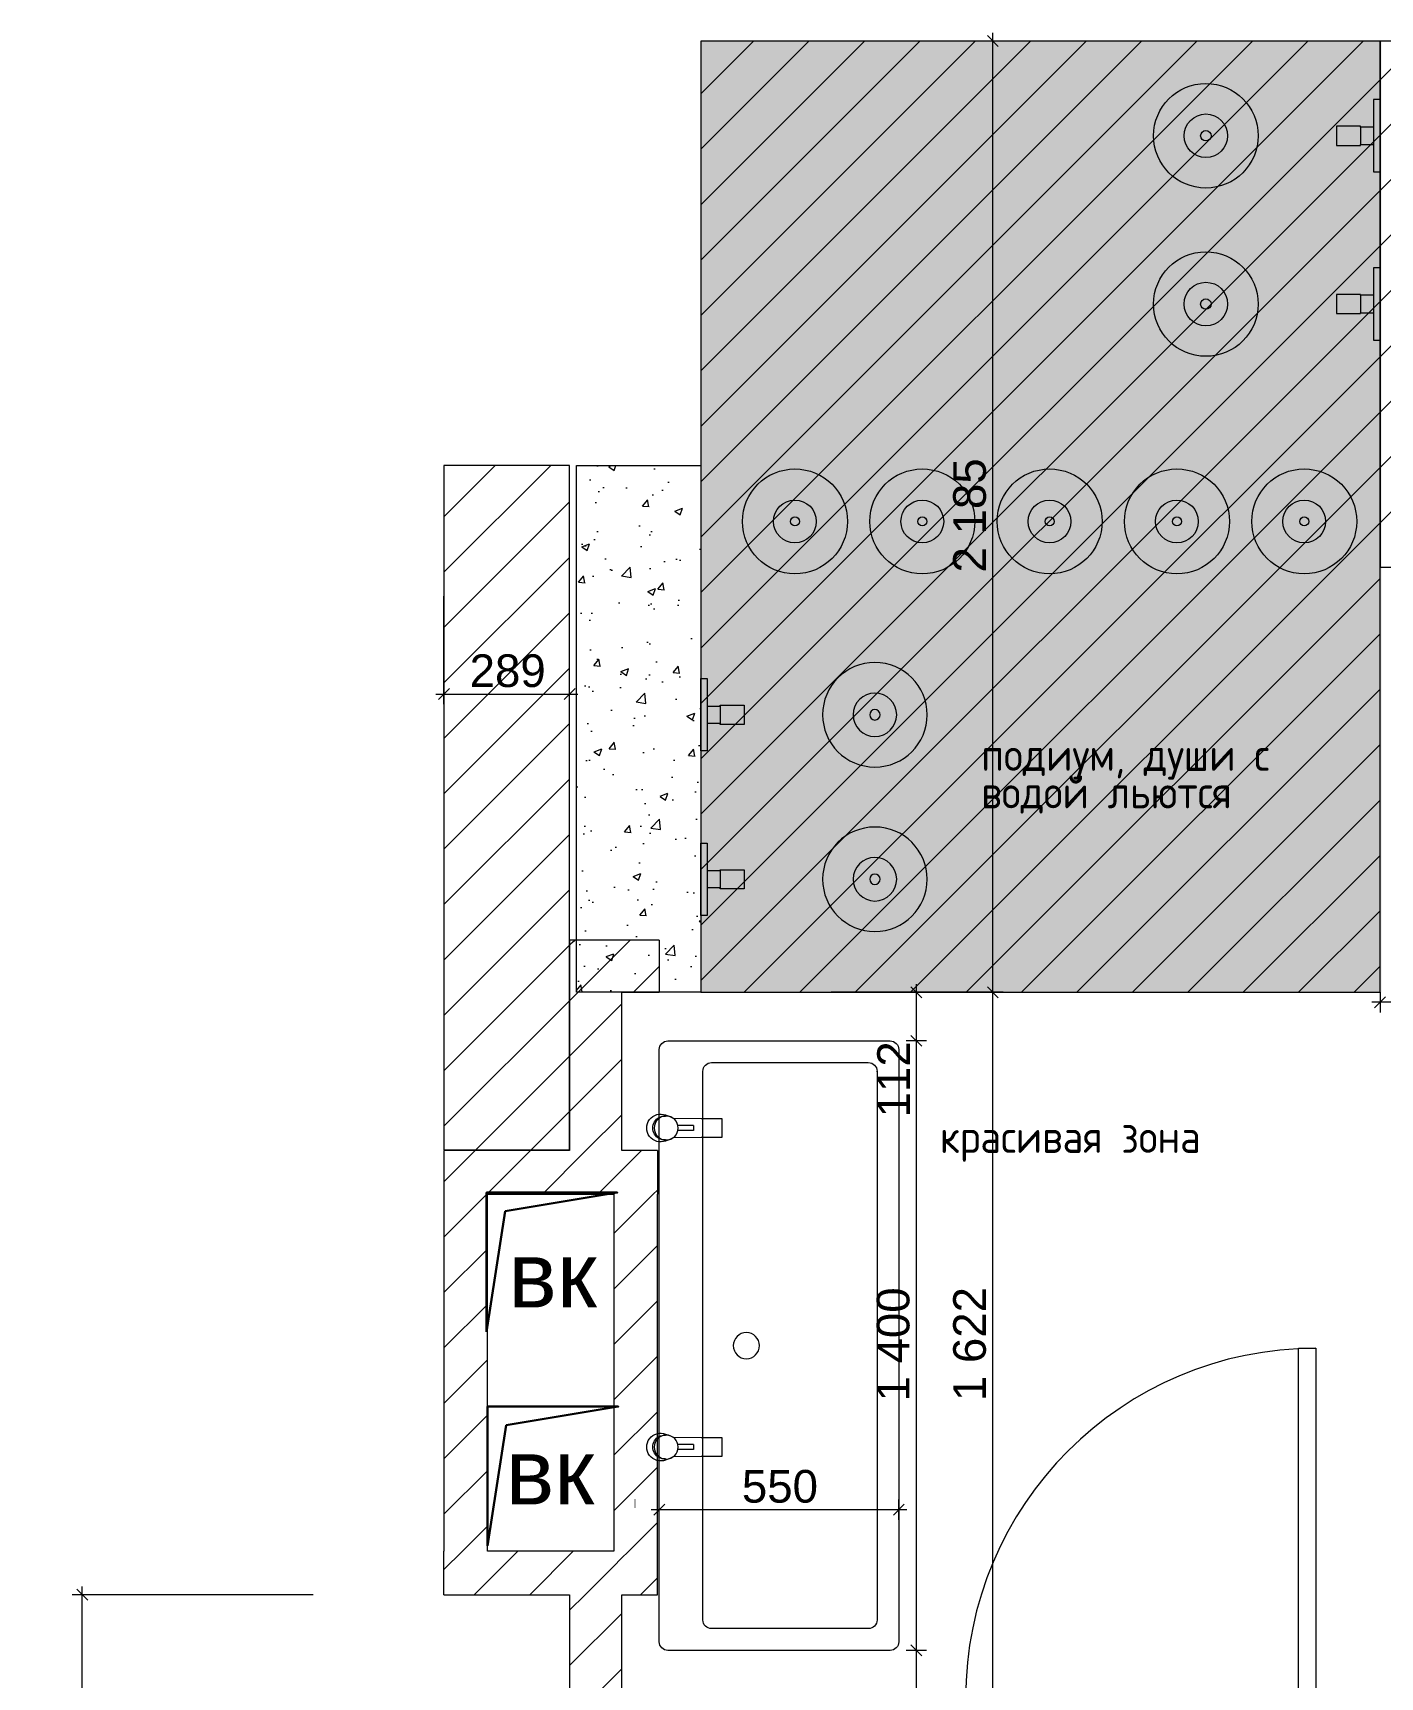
# Model space of a CAD drawing. Header units: millimetres. Extents: x 2336463 to 2579121, y 595385 to 778077.
# Drawn here: x 2402983 to 2406076, y 710048 to 713824 of the extents above; entities that cross this region are included whole.
import ezdxf

# ---------------------------------------------------------------- set-up
doc = ezdxf.new("R2010")
doc.units = ezdxf.units.MM
doc.header["$MEASUREMENT"] = 0
for name, color, linetype in [('+возводимые стены', 7, 'Continuous'), ('1 Планировка размеры', 7, 'Continuous'), ('сит план', 7, 'Continuous')]:
    doc.layers.add(name, color=color, linetype=linetype)
for name, color, linetype, lineweight in [('+возводимые стены_Ном._пера__1', 7, 'Continuous', 13), ('+возводимые стены_Ном._пера__101', 252, 'Continuous', 5), ('+размер планировка_Ном._пера__19', 255, 'Continuous', 0), ('1 Планировка_Ном._пера__1', 7, 'Continuous', 13), ('Двери ARCHICAD_Ном._пера__1', 7, 'Continuous', 13), ('Интерьер - Мебель_Ном._пера__1', 7, 'Continuous', 13), ('Сантехника_Ном._пера__5', 5, 'Continuous', 13), ('сит план_Ном._пера__1', 7, 'Continuous', 13), ('сит план_Ном._пера__21', 7, 'Continuous', 30)]:
    doc.layers.add(name, color=color, linetype=linetype, lineweight=lineweight)
for name, color, linetype, lineweight, true_color in [('+возводимые стены_Ном._пера__169', 7, 'Continuous', 5, 0x68b353), ('+возводимые стены_Ном._пера__242', 7, 'Continuous', 13, 0x1b55b5), ('+размер планировка_Ном._пера__242', 7, 'Continuous', 13, 0x1b55b5), ('+размер планировка_Ном._пера__9', 7, 'Continuous', 15, 0x3dad99), ('1 Планировка размеры_Ном._пера__242', 7, 'Continuous', 13, 0x1b55b5), ('сит план_Ном._пера__87', 7, 'Continuous', 20, 0x6a6a6a)]:
    doc.layers.add(name, color=color, linetype=linetype, lineweight=lineweight, true_color=true_color)
doc.styles.add('СГЕНЕРИР_СТИЛЬ_1', font='arial.ttf')
doc.styles.add('СГЕНЕРИР_СТИЛЬ_4', font='isocp.shx')
doc.dimstyles.new('СГЕНЕРИР_СТИЛЬ__1', dxfattribs={"dimtxt": 75, "dimasz": 23.75, "dimexe": 0.18, "dimexo": 300, "dimgap": 0, "dimtad": 1, "dimtih": 1, "dimtoh": 1, "dimdec": 0, "dimzin": 0, "dimdsep": 46, "dimtxsty": 'СГЕНЕРИР_СТИЛЬ_1', "dimblk": 'ARROWHEAD_6', "dimblk1": 'ARROWHEAD_6', "dimblk2": 'ARROWHEAD_6', "dimcen": 0.09, "dimclrd": 256, "dimclre": 256, "dimclrt": 256, "dimazin": 0, "dimtfac": 1, "dimtdec": 4, "dimtmove": 0, "dimatfit": 3, "dimfxl": 0, "dimtolj": 1, "dimtzin": 0, "dimarcsym": 0})
doc.dimstyles.new('СГЕНЕРИР_СТИЛЬ__2', dxfattribs={"dimtxt": 75, "dimasz": 23.75, "dimexe": 0.18, "dimexo": 300, "dimgap": 0, "dimtad": 1, "dimdec": 0, "dimzin": 0, "dimdsep": 46, "dimtxsty": 'СГЕНЕРИР_СТИЛЬ_1', "dimblk": 'ARROWHEAD_6', "dimblk1": 'ARROWHEAD_6', "dimblk2": 'ARROWHEAD_6', "dimcen": 0.09, "dimclrd": 256, "dimclre": 256, "dimclrt": 256, "dimazin": 0, "dimtfac": 1, "dimtdec": 4, "dimtmove": 0, "dimatfit": 3, "dimfxl": 0, "dimtolj": 1, "dimtzin": 0, "dimarcsym": 0})
pattern_1 = [(45, (2086872.015, 585813.69), (-63.639609, 63.639609), [])]

# ---------------------------------------------------------------- blocks, each defined once
blk = doc.blocks.new('Стена_941', base_point=(2403926.4, 711257))
at = {"layer": 'сит план_Ном._пера__87', "linetype": 'Continuous', "lineweight": 20, "true_color": 0x6a6a6a}
h = blk.add_hatch(dxfattribs=at)
h.set_pattern_fill('Блоки_Бетонные_Эффективные', color=251, style=0, pattern_type=2)
h.set_pattern_definition(pattern_1)
h.paths.add_polyline_path([(2404026.4, 711157), (2403926.4, 711257), (2403926.4, 711157)])
h = blk.add_hatch(dxfattribs=at)
h.set_pattern_fill('Блоки_Бетонные_Эффективные', color=251, style=0, pattern_type=2)
h.set_pattern_definition(pattern_1)
h.paths.add_polyline_path([(2404026.4, 711257), (2403926.4, 711257), (2404026.4, 711157)])
h = blk.add_hatch(dxfattribs=at)
h.set_pattern_fill('Блоки_Бетонные_Эффективные', color=251, style=0, pattern_type=2)
h.set_pattern_definition(pattern_1)
h.paths.add_polyline_path([(2404026.4, 711157), (2404316.4, 711157), (2404316.4, 711257), (2404026.4, 711257)])
h = blk.add_hatch(dxfattribs=at)
h.set_pattern_fill('Блоки_Бетонные_Эффективные', color=251, style=0, pattern_type=2)
h.set_pattern_definition(pattern_1)
h.paths.add_polyline_path([(2404316.4, 711157), (2404416.4, 711157), (2404416.4, 711257)])
h = blk.add_hatch(dxfattribs=at)
h.set_pattern_fill('Блоки_Бетонные_Эффективные', color=251, style=0, pattern_type=2)
h.set_pattern_definition(pattern_1)
h.paths.add_polyline_path([(2404316.4, 711157), (2404416.4, 711257), (2404316.4, 711257)])
at = {"layer": 'сит план_Ном._пера__1', "color": 7, "linetype": 'Continuous', "lineweight": 13, "flags": 128}
for points in [[(2403926.4, 711257), (2403926.4, 711157)], [(2404215, 711257), (2403926.4, 711257)], [(2404416.4, 711257), (2404335, 711257)], [(2404416.4, 711257), (2404416.4, 711157)], [(2404026.4, 711157), (2404316.4, 711157)]]:
    blk.add_lwpolyline(points, dxfattribs=at)
blk = doc.blocks.new('Стена_942', base_point=(2404416.4, 711257))
at = {"layer": 'сит план_Ном._пера__87', "linetype": 'Continuous', "lineweight": 20, "true_color": 0x6a6a6a}
h = blk.add_hatch(dxfattribs=at)
h.set_pattern_fill('Блоки_Бетонные_Эффективные', color=251, style=0, pattern_type=2)
h.set_pattern_definition(pattern_1)
h.paths.add_polyline_path([(2404316.4, 711157), (2404316.4, 710337), (2404416.4, 710337), (2404416.4, 711157)])
h = blk.add_hatch(dxfattribs=at)
h.set_pattern_fill('Блоки_Бетонные_Эффективные', color=251, style=0, pattern_type=2)
h.set_pattern_definition(pattern_1)
h.paths.add_polyline_path([(2404316.4, 710237), (2404416.4, 710237), (2404316.4, 710337)])
h = blk.add_hatch(dxfattribs=at)
h.set_pattern_fill('Блоки_Бетонные_Эффективные', color=251, style=0, pattern_type=2)
h.set_pattern_definition(pattern_1)
h.paths.add_polyline_path([(2404316.4, 710337), (2404416.4, 710237), (2404416.4, 710337)])
at = {"layer": 'сит план_Ном._пера__1', "color": 7, "linetype": 'Continuous', "lineweight": 13, "flags": 128}
for points in [[(2404316.4, 711157), (2404316.4, 710337)], [(2404416.4, 710237), (2404416.4, 711157)]]:
    blk.add_lwpolyline(points, dxfattribs=at)
blk = doc.blocks.new('Стена_943', base_point=(2404416.4, 710237))
at = {"layer": 'сит план_Ном._пера__87', "linetype": 'Continuous', "lineweight": 20, "true_color": 0x6a6a6a}
h = blk.add_hatch(dxfattribs=at)
h.set_pattern_fill('Блоки_Бетонные_Эффективные', color=251, style=0, pattern_type=2)
h.set_pattern_definition(pattern_1)
h.paths.add_polyline_path([(2403926.4, 710337), (2403926.4, 710237), (2404026.4, 710337)])
h = blk.add_hatch(dxfattribs=at)
h.set_pattern_fill('Блоки_Бетонные_Эффективные', color=251, style=0, pattern_type=2)
h.set_pattern_definition(pattern_1)
h.paths.add_polyline_path([(2404026.4, 710337), (2403926.4, 710237), (2404026.4, 710237)])
h = blk.add_hatch(dxfattribs=at)
h.set_pattern_fill('Блоки_Бетонные_Эффективные', color=251, style=0, pattern_type=2)
h.set_pattern_definition(pattern_1)
h.paths.add_polyline_path([(2404316.4, 710337), (2404026.4, 710337), (2404026.4, 710237), (2404316.4, 710237)])
at = {"layer": 'сит план_Ном._пера__1', "color": 7, "linetype": 'Continuous', "lineweight": 13, "flags": 128}
for points in [[(2403926.4, 710237), (2403926.4, 710337)], [(2404316.4, 710337), (2404026.4, 710337)], [(2403926.4, 710237), (2404215, 710237)], [(2404335, 710237), (2404416.4, 710237)]]:
    blk.add_lwpolyline(points, dxfattribs=at)
blk = doc.blocks.new('Стена_944', base_point=(2403926.4, 710237))
at = {"layer": 'сит план_Ном._пера__87', "linetype": 'Continuous', "lineweight": 20, "true_color": 0x6a6a6a}
h = blk.add_hatch(dxfattribs=at)
h.set_pattern_fill('Блоки_Бетонные_Эффективные', color=251, style=0, pattern_type=2)
h.set_pattern_definition(pattern_1)
h.paths.add_polyline_path([(2404026.4, 710337), (2404026.4, 711157), (2403926.4, 711157), (2403926.4, 710337)])
at = {"layer": 'сит план_Ном._пера__1', "color": 7, "linetype": 'Continuous', "lineweight": 13, "flags": 128}
for points in [[(2403926.4, 711157), (2403926.4, 710337)], [(2404026.4, 710337), (2404026.4, 711157)]]:
    blk.add_lwpolyline(points, dxfattribs=at)
blk = doc.blocks.new('Стена_945', base_point=(2406075.8, 713805.5))
at = {"layer": 'сит план_Ном._пера__87', "linetype": 'Continuous', "lineweight": 20, "true_color": 0x6a6a6a}
h = blk.add_hatch(dxfattribs=at)
h.set_pattern_fill('Блоки_Бетонные_Эффективные', color=251, style=0, pattern_type=2)
h.set_pattern_definition(pattern_1)
h.paths.add_polyline_path([(2406075.8, 713805.5), (2406075.8, 712597.5), (2406375.8, 712597.5), (2406375.8, 713805.5)])
at = {"layer": 'сит план_Ном._пера__1', "color": 7, "linetype": 'Continuous', "lineweight": 13, "flags": 128}
for points in [[(2406075.8, 713805.5), (2406075.8, 712597.5)], [(2406375.8, 713805.5), (2406075.8, 713805.5)], [(2406375.8, 712597.5), (2406375.8, 713805.5)], [(2406075.8, 712597.5), (2406375.8, 712597.5)]]:
    blk.add_lwpolyline(points, dxfattribs=at)
blk = doc.blocks.new('Стена_1005', base_point=(2404335, 708241.2))
at = {"layer": '+возводимые стены_Ном._пера__169', "linetype": 'Continuous', "lineweight": 5, "true_color": 0x68b353}
h = blk.add_hatch(dxfattribs=at)
h.set_pattern_fill('Блоки_Бетонные_Эффективные', color=85, style=0, pattern_type=2)
h.set_pattern_definition(pattern_1)
h.paths.add_polyline_path([(2404335, 708241.2), (2404335, 710237), (2404215, 710237), (2404215, 708241.2)])
h = blk.add_hatch(dxfattribs=at)
h.set_pattern_fill('Блоки_Бетонные_Эффективные', color=85, style=0, pattern_type=2)
h.set_pattern_definition(pattern_1)
h.paths.add_polyline_path([(2404335, 708241.2), (2404215, 708121.2), (2404335, 708121.2)])
h = blk.add_hatch(dxfattribs=at)
h.set_pattern_fill('Блоки_Бетонные_Эффективные', color=85, style=0, pattern_type=2)
h.set_pattern_definition(pattern_1)
h.paths.add_polyline_path([(2404335, 708241.2), (2404215, 708241.2), (2404215, 708121.2)])
at = {"layer": '+возводимые стены_Ном._пера__101', "color": 252, "linetype": 'Continuous', "lineweight": 5, "flags": 128}
for points in [[(2404215, 710237), (2404215, 708121.2)], [(2404335, 709999), (2404335, 710237)], [(2404335, 708241.2), (2404335, 709879)], [(2404215, 708121.2), (2404335, 708121.2)]]:
    blk.add_lwpolyline(points, dxfattribs=at)
blk = doc.blocks.new('Однопольная Дверь 25_3')
at = {"layer": 'Двери ARCHICAD_Ном._пера__1', "color": 7, "linetype": 'Continuous', "lineweight": 13}
for p, q in [((362, 0), (362, 804)), ((362, 804), (402, 804)), ((402, 804), (402, 0)), ((-477, 0), (-477, 19)), ((-477, 19), (-427, 19)), ((-427, 0), (-477, 0)), ((-440, 0), (-477, 0)), ((-440, 0), (-477, 0)), ((-402, 0), (-440, 0)), ((-440, 0), (-440, -115)), ((-440, 0), (-440, -115)), ((-440, 0), (-440, -115)), ((-427, 19), (-427, 0)), ((-402, -40), (-402, 0)), ((402, 0), (362, 0)), ((440, 0), (402, 0)), ((402, 0), (402, -40)), ((427, 19), (477, 19)), ((427, 0), (427, 19)), ((477, 0), (427, 0)), ((440, -115), (440, 0)), ((440, 0), (440, -115)), ((440, 0), (440, -115)), ((440, 0), (477, 0)), ((440, 0), (477, 0)), ((477, 19), (477, 0)), ((-390, -40), (-402, -40)), ((-390, -115), (-390, -40)), ((402, -40), (390, -40)), ((390, -40), (390, -115)), ((-477, -139), (-477, -120)), ((-477, -120), (-427, -120)), ((-440, -120), (-477, -120)), ((-440, -120), (-477, -120)), ((-427, -139), (-477, -139)), ((-440, -120), (-440, -115)), ((-440, -115), (-415, -115)), ((-440, -115), (-390, -115)), ((-440, -115), (-440, -120)), ((-440, -115), (-440, -120)), ((-415, -120), (-440, -120)), ((-427, -120), (-427, -139)), ((-415, -115), (-415, -120)), ((390, -115), (440, -115)), ((415, -120), (415, -115)), ((415, -115), (440, -115)), ((440, -120), (415, -120)), ((427, -120), (477, -120)), ((427, -139), (427, -120)), ((477, -139), (427, -139)), ((440, -115), (440, -120)), ((440, -115), (440, -120)), ((440, -115), (440, -120)), ((440, -120), (477, -120)), ((440, -120), (477, -120)), ((477, -120), (477, -139))]:
    blk.add_line(p, q, dxfattribs=at)
blk.add_arc((402, 0), 804, 90, 180, dxfattribs=at)
blk = doc.blocks.new('Стена_1008', base_point=(2406075.1, 709999))
at = {"layer": '+возводимые стены_Ном._пера__169', "linetype": 'Continuous', "lineweight": 5, "true_color": 0x68b353}
h = blk.add_hatch(dxfattribs=at)
h.set_pattern_fill('Блоки_Бетонные_Эффективные', color=85, style=0, pattern_type=2)
h.set_pattern_definition(pattern_1)
h.paths.add_polyline_path([(2404335, 709999), (2404335, 709879), (2405086.2, 709879), (2405086.2, 709999)])
h = blk.add_hatch(dxfattribs=at)
h.set_pattern_fill('Блоки_Бетонные_Эффективные', color=85, style=0, pattern_type=2)
h.set_pattern_definition(pattern_1)
h.paths.add_polyline_path([(2406075.1, 709999), (2405966.2, 709999), (2405966.2, 709879), (2406075.1, 709879)])
at = {"layer": '+возводимые стены_Ном._пера__101', "color": 252, "linetype": 'Continuous', "lineweight": 5}
for p, q in [((2405086.2, 709999), (2405049.2, 709999)), ((2405086.2, 709999), (2405086.2, 709884)), ((2405966.2, 709999), (2406003.2, 709999)), ((2405966.2, 709999), (2405966.2, 709884)), ((2405086.2, 709879), (2405049.2, 709879)), ((2405086.2, 709884), (2405086.2, 709879)), ((2405966.2, 709884), (2405966.2, 709879)), ((2405966.2, 709879), (2406003.2, 709879))]:
    blk.add_line(p, q, dxfattribs=at)
at = {"layer": '+возводимые стены_Ном._пера__101', "color": 252, "linetype": 'Continuous', "lineweight": 5, "flags": 128}
for points in [[(2405086.2, 709999), (2404335, 709999)], [(2406075.1, 709999), (2405966.2, 709999)], [(2406075.1, 709879), (2406075.1, 709999)], [(2404335, 709879), (2405086.2, 709879)], [(2405966.2, 709879), (2406075.1, 709879)]]:
    blk.add_lwpolyline(points, dxfattribs=at)
at = {"layer": 'Двери ARCHICAD_Ном._пера__1', "color": 7, "linetype": 'Continuous', "lineweight": 13, "zscale": 1000}
blk.add_blockref('Однопольная Дверь 25_3', (2405526.2, 709999), dxfattribs=at)
blk = doc.blocks.new('Стена_1022', base_point=(2404420.9, 711620.7))
at = {"layer": '+возводимые стены_Ном._пера__169', "linetype": 'Continuous', "lineweight": 5, "true_color": 0x68b353}
h = blk.add_hatch(dxfattribs=at)
h.set_pattern_fill('Блоки_Бетонные_Эффективные', color=85, style=0, pattern_type=2)
h.set_pattern_definition(pattern_1)
h.paths.add_polyline_path([(2404215, 711620.7), (2404335, 711620.7), (2404215, 711740.7)])
h = blk.add_hatch(dxfattribs=at)
h.set_pattern_fill('Блоки_Бетонные_Эффективные', color=85, style=0, pattern_type=2)
h.set_pattern_definition(pattern_1)
h.paths.add_polyline_path([(2404335, 711740.7), (2404215, 711740.7), (2404335, 711620.7)])
h = blk.add_hatch(dxfattribs=at)
h.set_pattern_fill('Блоки_Бетонные_Эффективные', color=85, style=0, pattern_type=2)
h.set_pattern_definition(pattern_1)
h.paths.add_polyline_path([(2404335, 711620.7), (2404420.9, 711620.7), (2404420.9, 711740.7), (2404335, 711740.7)])
at = {"layer": '+возводимые стены_Ном._пера__101', "color": 252, "linetype": 'Continuous', "lineweight": 5, "flags": 128}
for points in [[(2404215, 711740.7), (2404215, 711620.7)], [(2404420.9, 711740.7), (2404215, 711740.7)], [(2404420.9, 711740.7), (2404420.9, 711620.7)], [(2404335, 711620.7), (2404420.9, 711620.7)]]:
    blk.add_lwpolyline(points, dxfattribs=at)
blk = doc.blocks.new('Стена_1024', base_point=(2404335, 711257))
at = {"layer": '+возводимые стены_Ном._пера__169', "linetype": 'Continuous', "lineweight": 5, "true_color": 0x68b353}
h = blk.add_hatch(dxfattribs=at)
h.set_pattern_fill('Блоки_Бетонные_Эффективные', color=85, style=0, pattern_type=2)
h.set_pattern_definition(pattern_1)
h.paths.add_polyline_path([(2404215, 711620.7), (2404215, 711257), (2404335, 711257), (2404335, 711620.7)])
at = {"layer": '+возводимые стены_Ном._пера__101', "color": 252, "linetype": 'Continuous', "lineweight": 5, "flags": 128}
for points in [[(2404215, 711620.7), (2404215, 711257)], [(2404335, 711257), (2404335, 711620.7)]]:
    blk.add_lwpolyline(points, dxfattribs=at)
blk = doc.blocks.new('Душевой Гарнитур 25_2')
at = {"layer": '1 Планировка_Ном._пера__1', "color": 7, "linetype": 'Continuous', "lineweight": 13}
for p, q in [((-20, -15), (20, -15)), ((-20, -45), (20, -45))]:
    blk.add_line(p, q, dxfattribs=at)
at = {"layer": '1 Планировка_Ном._пера__1', "color": 7, "linetype": 'Continuous', "lineweight": 13, "flags": 128}
blk.add_lwpolyline([(-83, 0), (-83, -15), (-20, -15), (-20, -45), (-22, -45), (-22, -100), (22, -100), (22, -45), (20, -45), (20, -15), (83, -15), (83, 0)], close=True, dxfattribs=at)
at = {"layer": '1 Планировка_Ном._пера__1', "color": 7, "linetype": 'Continuous', "lineweight": 13}
for radius in [120, 50, 12]:
    blk.add_circle((0, -400), radius, dxfattribs=at)
blk = doc.blocks.new('Душевой Гарнитур 25_3')
at = {"layer": 'Сантехника_Ном._пера__5', "color": 5, "linetype": 'Continuous', "lineweight": 13}
for p, q in [((-20, -15), (20, -15)), ((-20, -45), (20, -45))]:
    blk.add_line(p, q, dxfattribs=at)
at = {"layer": 'Сантехника_Ном._пера__5', "color": 5, "linetype": 'Continuous', "lineweight": 13, "flags": 128}
blk.add_lwpolyline([(-83, 0), (-83, -15), (-20, -15), (-20, -45), (-22, -45), (-22, -100), (22, -100), (22, -45), (20, -45), (20, -15), (83, -15), (83, 0)], close=True, dxfattribs=at)
at = {"layer": 'Сантехника_Ном._пера__5', "color": 5, "linetype": 'Continuous', "lineweight": 13}
for radius in [120, 50, 12]:
    blk.add_circle((0, -400), radius, dxfattribs=at)
blk = doc.blocks.new('Мойка Обычная 25_6')
at = {"layer": 'Интерьер - Мебель_Ном._пера__1', "color": 7, "linetype": 'Continuous', "lineweight": 13}
for p, q in [((50, 430), (50, 70)), ((1330, 450), (70, 450)), ((1350, 70), (1350, 430)), ((70, 50), (1330, 50))]:
    blk.add_line(p, q, dxfattribs=at)
at = {"layer": 'Интерьер - Мебель_Ном._пера__1', "color": 7, "linetype": 'Continuous', "lineweight": 13, "flags": 128}
blk.add_lwpolyline([(20, 0), (1380, 0, 0.414214), (1400, 20), (1400, 530, 0.414214), (1380, 550), (20, 550, 0.414214), (0, 530), (0, 20, 0.414214)], format="xyb", close=True, dxfattribs=at)
at = {"layer": 'Интерьер - Мебель_Ном._пера__1', "color": 7, "linetype": 'Continuous', "lineweight": 13}
blk.add_circle((700, 350), 30, dxfattribs=at)
for centre, start, end in [((70, 430), 90, 180), ((1330, 430), 0, 90), ((70, 70), 180, 270), ((1330, 70), 270, 0)]:
    blk.add_arc(centre, 20, start, end, dxfattribs=at)
blk.add_point((70, 50), dxfattribs=at)
blk = doc.blocks.new('*D3771', base_point=(2086872, 585813.7))
at = {"layer": '1 Планировка размеры_Ном._пера__242', "color": 152, "linetype": 'Continuous', "lineweight": 13, "true_color": 0x1b55b5}
for p, q in [((2405210.1, 711620.7), (2404815.8, 711620.7)), ((2405174.2, 711633.2), (2405199.2, 711608.2)), ((2405186.7, 709999), (2405186.7, 711620.7)), ((2405210.1, 709999), (2404635, 709999)), ((2405174.2, 710011.5), (2405199.2, 709986.5)), ((2405186.7, 709980.3), (2405186.7, 709999))]:
    blk.add_line(p, q, dxfattribs=at)
at = {"layer": '1 Планировка размеры_Ном._пера__242', "color": 152, "lineweight": 13, "true_color": 0x1b55b5, "insert": (2405171.7, 710681.6), "char_height": 75, "attachment_point": 7, "rotation": 90, "style": 'СГЕНЕРИР_СТИЛЬ_1'}
blk.add_mtext('\\A1;{\\pql;\\fArial|b0|i0|c204|p38;1\xa0622}', dxfattribs=at)
blk = doc.blocks.new('ARROWHEAD_6')
at = {"color": 0, "linetype": 'Continuous', "lineweight": 0}
for p, q in [((0, 0), (-1, 0)), ((-0.5, -0.5), (0.5, 0.5))]:
    blk.add_line(p, q, dxfattribs=at)
blk = doc.blocks.new('*D3772', base_point=(2086872, 585813.7))
at = {"layer": '1 Планировка размеры_Ном._пера__242', "color": 152, "linetype": 'Continuous', "lineweight": 13, "true_color": 0x1b55b5}
for p, q in [((2405775.8, 713805.5), (2405163.2, 713805.5)), ((2405199.2, 713793), (2405174.2, 713818)), ((2405186.7, 711620.7), (2405186.7, 713805.5)), ((2405210.1, 711620.7), (2404815.8, 711620.7)), ((2405174.2, 711633.2), (2405199.2, 711608.2))]:
    blk.add_line(p, q, dxfattribs=at)
at = {"layer": '1 Планировка размеры_Ном._пера__242', "color": 152, "lineweight": 13, "true_color": 0x1b55b5, "insert": (2405171.7, 712584.9), "char_height": 75, "attachment_point": 7, "rotation": 90, "style": 'СГЕНЕРИР_СТИЛЬ_1'}
blk.add_mtext('\\A1;{\\pql;\\fArial|b0|i0|c204|p38;2\xa0185}', dxfattribs=at)
blk = doc.blocks.new('*D3773', base_point=(2086872, 585813.7))
at = {"layer": '1 Планировка размеры_Ном._пера__242', "color": 152, "linetype": 'Continuous', "lineweight": 13, "true_color": 0x1b55b5}
for p, q in [((2405775.8, 713805.5), (2405163.2, 713805.5)), ((2405199.2, 713793), (2405174.2, 713818)), ((2405186.7, 713805.5), (2405186.7, 713824.3))]:
    blk.add_line(p, q, dxfattribs=at)
blk = doc.blocks.new('*D3825', base_point=(2086872, 585813.7))
at = {"layer": '1 Планировка размеры_Ном._пера__242', "color": 152, "linetype": 'Continuous', "lineweight": 13, "true_color": 0x1b55b5}
for p, q in [((2403926.4, 712282.4), (2403926.4, 712530.7)), ((2404215, 712282.4), (2404215, 712530.7)), ((2403907.7, 712305.8), (2403926.4, 712305.8)), ((2403938.9, 712318.3), (2403913.9, 712293.3)), ((2403926.4, 712305.8), (2404215, 712305.8)), ((2404202.5, 712293.3), (2404227.5, 712318.3)), ((2404215, 712305.8), (2404233.7, 712305.8))]:
    blk.add_line(p, q, dxfattribs=at)
at = {"layer": '1 Планировка размеры_Ном._пера__242', "color": 152, "lineweight": 13, "true_color": 0x1b55b5, "insert": (2403985.3, 712320.8), "char_height": 75, "attachment_point": 7, "style": 'СГЕНЕРИР_СТИЛЬ_1'}
blk.add_mtext('\\A1;{\\pql;\\fArial|b0|i0|c204|p38;289}', dxfattribs=at)
blk = doc.blocks.new('*D3830', base_point=(2086872, 585813.7))
at = {"layer": '1 Планировка размеры_Ном._пера__242', "color": 152, "linetype": 'Continuous', "lineweight": 13, "true_color": 0x1b55b5}
for p, q in [((2405034.7, 710109.1), (2404987.8, 710109.1)), ((2404998.7, 710121.6), (2405023.7, 710096.6)), ((2405011.2, 709999), (2405011.2, 710109.1)), ((2405034.7, 709999), (2404635, 709999)), ((2404998.7, 710011.5), (2405023.7, 709986.5)), ((2405011.2, 709980.3), (2405011.2, 709999))]:
    blk.add_line(p, q, dxfattribs=at)
at = {"layer": '1 Планировка размеры_Ном._пера__242', "color": 152, "lineweight": 13, "true_color": 0x1b55b5, "insert": (2404996.2, 709823.3), "char_height": 75, "attachment_point": 7, "rotation": 90, "style": 'СГЕНЕРИР_СТИЛЬ_1'}
blk.add_mtext('\\A1;{\\pql;\\fArial|b0|i0|c204|p38;110}', dxfattribs=at)
blk = doc.blocks.new('*D3831', base_point=(2086872, 585813.7))
at = {"layer": '1 Планировка размеры_Ном._пера__242', "color": 152, "linetype": 'Continuous', "lineweight": 13, "true_color": 0x1b55b5}
for p, q in [((2405034.7, 711509.1), (2404987.8, 711509.1)), ((2404998.7, 711521.6), (2405023.7, 711496.6)), ((2405011.2, 710109.1), (2405011.2, 711509.1)), ((2405034.7, 710109.1), (2404987.8, 710109.1)), ((2404998.7, 710121.6), (2405023.7, 710096.6))]:
    blk.add_line(p, q, dxfattribs=at)
at = {"layer": '1 Планировка размеры_Ном._пера__242', "color": 152, "lineweight": 13, "true_color": 0x1b55b5, "char_height": 75, "attachment_point": 7, "rotation": 90, "style": 'СГЕНЕРИР_СТИЛЬ_1'}
for s, insert in [('\\A1;{\\pql;\\fArial|b0|i0|c204|p38;112}', (2404996.2, 711333.4)), ('\\A1;{\\pql;\\fArial|b0|i0|c204|p38;1\xa0400}', (2404996.2, 710680.8))]:
    blk.add_mtext(s, dxfattribs=dict(at, insert=insert))
blk = doc.blocks.new('*D3832', base_point=(2086872, 585813.7))
at = {"layer": '1 Планировка размеры_Ном._пера__242', "color": 152, "linetype": 'Continuous', "lineweight": 13, "true_color": 0x1b55b5}
for p, q in [((2405034.7, 711620.7), (2404815.8, 711620.7)), ((2405023.7, 711608.2), (2404998.7, 711633.2)), ((2405011.2, 711620.7), (2405011.2, 711639.5)), ((2405011.2, 711509.1), (2405011.2, 711620.7)), ((2405034.7, 711509.1), (2404987.8, 711509.1)), ((2404998.7, 711521.6), (2405023.7, 711496.6))]:
    blk.add_line(p, q, dxfattribs=at)
blk = doc.blocks.new('*D3862', base_point=(2086872, 585813.7))
at = {"layer": '1 Планировка размеры_Ном._пера__242', "color": 152, "linetype": 'Continuous', "lineweight": 13, "true_color": 0x1b55b5}
for p, q in [((2404433.3, 710445), (2404408.3, 710420)), ((2404420.8, 710409), (2404420.8, 710455.9)), ((2404958.3, 710420), (2404983.3, 710445)), ((2404970.8, 710409), (2404970.8, 710455.9)), ((2404402, 710432.5), (2404420.8, 710432.5)), ((2404420.8, 710432.5), (2404970.8, 710432.5)), ((2404970.8, 710432.5), (2404989.5, 710432.5))]:
    blk.add_line(p, q, dxfattribs=at)
at = {"layer": '1 Планировка размеры_Ном._пера__242', "color": 152, "lineweight": 13, "true_color": 0x1b55b5, "insert": (2404610.4, 710447.5), "char_height": 75, "attachment_point": 7, "style": 'СГЕНЕРИР_СТИЛЬ_1'}
blk.add_mtext('\\A1;{\\pql;\\fArial|b0|i0|c204|p38;550}', dxfattribs=at)
blk = doc.blocks.new('*D3888', base_point=(2086872, 585813.7))
at = {"layer": '1 Планировка размеры_Ном._пера__242', "color": 152, "linetype": 'Continuous', "lineweight": 13, "true_color": 0x1b55b5}
for p, q in [((2403108.5, 710224.5), (2403083.5, 710249.5)), ((2403096, 710237), (2403096, 710255.7)), ((2403626.4, 710237), (2403072.5, 710237)), ((2403096, 709601), (2403096, 710237)), ((2403083.5, 709613.5), (2403108.5, 709588.5)), ((2403119.4, 709601), (2403072.5, 709601))]:
    blk.add_line(p, q, dxfattribs=at)
at = {"layer": '1 Планировка размеры_Ном._пера__242', "color": 152, "lineweight": 13, "true_color": 0x1b55b5, "insert": (2403081, 709833.6), "char_height": 75, "attachment_point": 7, "rotation": 90, "style": 'СГЕНЕРИР_СТИЛЬ_1'}
blk.add_mtext('\\A1;{\\pql;\\fArial|b0|i0|c204|p38;636}', dxfattribs=at)
blk = doc.blocks.new('*D3901', base_point=(2086872, 585813.7))
at = {"layer": '1 Планировка размеры_Ном._пера__242', "color": 152, "linetype": 'Continuous', "lineweight": 13, "true_color": 0x1b55b5}
for p, q in [((2409121.1, 711824.7), (2409121.2, 711575.2)), ((2406088.3, 711610.4), (2406063.3, 711585.3)), ((2406075.8, 711621.3), (2406075.8, 711574.4)), ((2409108.7, 711586.2), (2409133.7, 711611.2)), ((2406075.8, 711597.9), (2406057.1, 711597.8)), ((2409121.2, 711598.7), (2406075.8, 711597.9)), ((2410721.2, 711599.1), (2409121.2, 711598.7))]:
    blk.add_line(p, q, dxfattribs=at)
at = {"layer": '1 Планировка размеры_Ном._пера__242', "color": 152, "lineweight": 13, "true_color": 0x1b55b5, "insert": (2407470.3, 711613.2), "char_height": 75, "attachment_point": 7, "rotation": 0.0157, "style": 'СГЕНЕРИР_СТИЛЬ_1'}
blk.add_mtext('\\A1;{\\pql;\\fArial|b0|i0|c204|p38;3\xa0045}', dxfattribs=at)
blk = doc.blocks.new('Смеситель 25')
at = {"layer": '1 Планировка_Ном._пера__1', "color": 7, "linetype": 'Continuous', "lineweight": 13}
for p, q in [((-6, -75), (-6, -39.3)), ((-6, -75), (6, -75)), ((6, -75), (6, -39.3))]:
    blk.add_line(p, q, dxfattribs=at)
at = {"layer": '1 Планировка_Ном._пера__1', "color": 7, "linetype": 'Continuous', "lineweight": 13, "flags": 128}
blk.add_lwpolyline([(-25.7, -22.2, 0.059158), (-22.7, -28), (-22, -92.5), (-22, -140), (22, -140), (22, -92.5), (22.7, -28, 0.059158), (25.7, -22.2), (29.9, -11.2, 1.450463), (-29.9, -11.2)], format="xyb", close=True, dxfattribs=at)
at = {"layer": '1 Планировка_Ном._пера__1', "color": 7, "linetype": 'Continuous', "lineweight": 13}
blk.add_circle((0, -12.5), 27.5, dxfattribs=at)
blk.add_arc((0, -9.1), 27.5, 356.3287, 183.6713, dxfattribs=at)

msp = doc.modelspace()

# ---------------------------------------------------------------- hatches: boundary and pattern name
at = {"layer": '+возводимые стены_Ном._пера__242', "linetype": 'Continuous', "lineweight": 13, "true_color": 0x1b55b5}
h = msp.add_hatch(dxfattribs=at)
h.set_pattern_fill('Блоки_Бетонные_Эффективные', color=152, style=0, pattern_type=2)
h.set_pattern_definition(pattern_1)
h.paths.add_polyline_path([(2404515.9, 711620.7), (2406075.8, 711620.7), (2406075.8, 713805.5), (2404515.9, 713805.5)])
h = msp.add_hatch(dxfattribs=at)
h.set_pattern_fill('Блоки_Бетонные_Эффективные', color=152, style=0, pattern_type=2)
h.set_pattern_definition(pattern_1)
h.paths.add_polyline_path([(2403926.4, 711258.8), (2404215, 711258.8), (2404215, 712830.7), (2403926.4, 712830.7)])
at = {"layer": '+размер планировка_Ном._пера__19', "linetype": 'Continuous', "lineweight": 0}
msp.add_hatch(color=255, dxfattribs=at).paths.add_polyline_path([(2406078.5, 713805.5), (2406078.5, 712572), (2406078.5, 711620.7), (2404515.8, 711620.7), (2404515.8, 713805.5)])
at = {"layer": '+размер планировка_Ном._пера__9', "linetype": 'Continuous', "lineweight": 0, "true_color": 0x1e564c}
msp.add_hatch(color=139, dxfattribs=at).paths.add_polyline_path([(2404364.6, 710456.5), (2404364.6, 710436.1), (2404365.8, 710436.1), (2404365.8, 710456.5)])
at = {"layer": 'сит план_Ном._пера__1', "linetype": 'Continuous', "lineweight": 13}
h = msp.add_hatch(dxfattribs=at)
h.set_pattern_fill('AR_CONC', style=0, pattern_type=2)
h.set_pattern_definition([(50, (2086872.01, 585813.69), (-182.18467, 15.939086), [19.05, -209.55]), (355, (2086872.01, 585813.69), (-35.24342, 191.05685), [15.24, -167.64058]), (100.451445, (2086887.2, 585812.36), (146.94125, 175.11775), [16.19001, -178.09024]), (46.1842, (2086872.01, 585864.49), (-271.07904, 42.04233), [28.575, -314.325]), (96.63556, (2086894.6, 585860.98), (237.40413, 247.42612), [24.28502, -267.1356]), (351.18415, (2086872.01, 585864.49), (237.40413, 247.42612), [22.85997, -251.45973]), (21, (2086897.41, 585851.79), (-151.61439, 102.2652), [19.05, -209.55]), (326, (2086897.41, 585851.79), (61.80203, 184.18797), [15.24, -167.64]), (71.451445, (2086910.05, 585843.26), (213.41642, 81.92277), [16.19001, -178.08994]), (37.5, (2086872.015, 585813.686), (3.088603, 84.555039), [0, -165.608, 0, -170.18, 0, -168.275]), (7.5, (2086872.015, 585813.69), (66.819663, 100.180575), [0, -97.028, 0, -161.798, 0, -64.135]), (327.5, (2086815.37, 585813.686), (-135.590595, 5.728744), [0, -63.5, 0, -198.12, 0, -262.89]), (317.5, (2086789.97, 585813.69), (148.12918, 25.42649), [0, -82.55, 0, -131.572, 0, -186.69])])
h.paths.add_polyline_path([(2404230.9, 712830.7), (2404515.9, 712830.7), (2404515.9, 711620.7), (2404230.9, 711620.7)])

# ---------------------------------------------------------------- linework, layer by layer
at = {"layer": '+возводимые стены_Ном._пера__1', "color": 7, "linetype": 'Continuous', "lineweight": 13, "flags": 128}
for points in [[(2404515.9, 711620.7), (2406075.8, 711620.7), (2406075.8, 713805.5), (2404515.9, 713805.5)], [(2403926.4, 711258.8), (2404215, 711258.8), (2404215, 712830.7), (2403926.4, 712830.7)]]:
    msp.add_lwpolyline(points, close=True, dxfattribs=at)
at = {"layer": '1 Планировка_Ном._пера__1', "color": 7, "linetype": 'Continuous', "lineweight": 13}
for centre, radius in [((2404732.3, 712702.2), 120.5), ((2405024.7, 712702.2), 120.5), ((2405317, 712702.2), 120.5), ((2405609.4, 712702.2), 120.5), ((2405901.7, 712702.2), 120.5), ((2404732.3, 712702.2), 49.1), ((2405024.7, 712702.2), 49.1), ((2405317, 712702.2), 49.1), ((2405609.4, 712702.2), 49.1), ((2405901.7, 712702.2), 49.1), ((2404732.3, 712702.2), 10.3), ((2405024.7, 712702.2), 10.3), ((2405317, 712702.2), 10.3), ((2405609.4, 712702.2), 10.3), ((2405901.7, 712702.2), 10.3)]:
    msp.add_circle(centre, radius, dxfattribs=at)
at = {"layer": 'сит план_Ном._пера__1', "color": 7, "linetype": 'Continuous', "lineweight": 13, "flags": 128}
msp.add_lwpolyline([(2404230.9, 712830.7), (2404515.9, 712830.7), (2404515.9, 711620.7), (2404230.9, 711620.7)], close=True, dxfattribs=at)
at = {"layer": 'сит план_Ном._пера__21', "color": 7, "linetype": 'Continuous', "lineweight": 30, "flags": 128}
for points in [[(2404024.3, 710840.6), (2404024.3, 711160.6), (2404324.3, 711160.6), (2404067.2, 711117.8)], [(2404026.4, 710349.2), (2404026.4, 710669.2), (2404326.4, 710669.2), (2404069.3, 710626.4)]]:
    msp.add_lwpolyline(points, close=True, dxfattribs=at)

# ---------------------------------------------------------------- block references
at = {"layer": '+возводимые стены', "color": 252, "lineweight": 5}
for name, p in [('Стена_1022', (2404420.9, 711620.7)), ('Стена_1024', (2404335, 711257)), ('Стена_1008', (2406075.1, 709999)), ('Стена_1005', (2404335, 708241.2))]:
    msp.add_blockref(name, p, dxfattribs=at)
at = {"layer": '1 Планировка_Ном._пера__1', "color": 7, "linetype": 'Continuous', "lineweight": 13, "zscale": 1000, "rotation": 270}
for p in [(2406075.8, 713588), (2406075.8, 713201.5)]:
    msp.add_blockref('Душевой Гарнитур 25_3', p, dxfattribs=at)
at = {"layer": '1 Планировка_Ном._пера__1', "color": 7, "linetype": 'Continuous', "lineweight": 13, "xscale": -1, "zscale": 1000, "rotation": 90}
for name, p in [('Душевой Гарнитур 25_2', (2404515.9, 712258.1)), ('Душевой Гарнитур 25_2', (2404515.9, 711880.3)), ('Смеситель 25', (2404424.2, 711309)), ('Смеситель 25', (2404424.2, 710576.2))]:
    msp.add_blockref(name, p, dxfattribs=at)
at = {"layer": 'Интерьер - Мебель_Ном._пера__1', "color": 7, "linetype": 'Continuous', "lineweight": 13, "xscale": -1, "zscale": 1000, "rotation": 90}
msp.add_blockref('Мойка Обычная 25_6', (2404970.8, 711509.1), dxfattribs=at)
at = {"layer": 'сит план', "color": 7, "lineweight": 13}
for name, p in [('Стена_945', (2406075.8, 713805.5)), ('Стена_941', (2403926.4, 711257)), ('Стена_944', (2403926.4, 710237)), ('Стена_942', (2404416.4, 711257)), ('Стена_943', (2404416.4, 710237))]:
    msp.add_blockref(name, p, dxfattribs=at)

# ---------------------------------------------------------------- texts
at = {"layer": '+размер планировка_Ном._пера__242', "color": 152, "linetype": 'Continuous', "lineweight": 13, "true_color": 0x1b55b5, "insert": (2405160.1, 712204.3), "char_height": 75, "attachment_point": 1, "line_spacing_factor": 0.689398, "style": 'СГЕНЕРИР_СТИЛЬ_4'}
msp.add_mtext('\\A1;{\\pql;\\Fisocp.shx;подиум, души с\\P\\pql;\\Fisocp.shx;водой льются}', dxfattribs=at)
at = {"layer": '+размер планировка_Ном._пера__242', "color": 152, "linetype": 'Continuous', "lineweight": 13, "true_color": 0x1b55b5, "insert": (2405064.8, 711326.8), "char_height": 75, "attachment_point": 1, "style": 'СГЕНЕРИР_СТИЛЬ_4'}
msp.add_mtext('\\A1;{\\pql;\\Fisocp.shx;красивая зона}', dxfattribs=at)
at = {"layer": 'сит план_Ном._пера__1', "color": 7, "linetype": 'Continuous', "lineweight": 13, "char_height": 150, "attachment_point": 1, "style": 'СГЕНЕРИР_СТИЛЬ_1'}
for insert in [(2404074.2, 711046.9), (2404068.3, 710594.3)]:
    msp.add_mtext('\\A1;{\\pql;\\fArial|b0|i0|c204|p38;вк}', dxfattribs=dict(at, insert=insert))

# ---------------------------------------------------------------- dimensions: what is measured, and where the dimension line sits
at = {"layer": '1 Планировка размеры', "color": 152, "linetype": 'Continuous', "lineweight": 13, "true_color": 0x1b55b5}
for base, p1, p2, angle, dimstyle, picture, middle, turn in [((2405186.670072, 713805.5287645), (2406075.8273963, 713805.5287645), (2404515.8277435, 713805.5287645), 90, 'СГЕНЕРИР_СТИЛЬ__2', '*D3773', (2405134.1700714, 713805.6598298), 90), ((2405186.7, 713805.5), (2404515.8, 711620.7), (2406075.8, 713805.5), 90, 'СГЕНЕРИР_СТИЛЬ__2', '*D3772', (2405134.2, 712713.7), 90), ((2406075.8, 711597.9), (2409121, 712124.7), (2406075.8, 711620.7), 180.0157, 'СГЕНЕРИР_СТИЛЬ__1', '*D3901', (2407599.1, 711650.8), 0.0157), ((2405186.7, 711620.7), (2404335, 709999), (2404515.8, 711620.7), 90, 'СГЕНЕРИР_СТИЛЬ__2', '*D3771', (2405134.2, 710810.5), 90), ((2405011.2, 711620.7), (2404970.8, 711509.1), (2404515.8, 711620.7), 90, 'СГЕНЕРИР_СТИЛЬ__2', '*D3832', (2404958.7, 711419.1), 90), ((2405011.2, 711509.1), (2404970.8, 710109.1), (2404970.8, 711509.1), 90, 'СГЕНЕРИР_СТИЛЬ__2', '*D3831', (2404958.7, 710809.7), 90), ((2403096, 710237), (2403315, 709601), (2403926.4, 710237), 90, 'СГЕНЕРИР_СТИЛЬ__2', '*D3888', (2403043.5, 709919.4), 90), ((2405011.2, 710109.1), (2404335, 709999), (2404970.8, 710109.1), 90, 'СГЕНЕРИР_СТИЛЬ__2', '*D3830', (2404958.7, 709909.1), 90)]:
    dim = msp.add_linear_dim(base=base, p1=p1, p2=p2, angle=angle, dimstyle=dimstyle, dxfattribs=at)
    dim.commit()
    dim.dimension.update_dxf_attribs({"geometry": picture, "text_midpoint": middle, "dimtype": 160, "text_rotation": turn})
for base, p1, p2, picture, middle in [((2404215, 712305.8), (2403926.4, 712830.7), (2404215, 712830.7), '*D3825', (2404071.1, 712358.3)), ((2404970.8, 710432.5), (2404420.8, 710109.1), (2404970.8, 710109.1), '*D3862', (2404696.2, 710485))]:
    dim = msp.add_linear_dim(base=base, p1=p1, p2=p2, dimstyle='СГЕНЕРИР_СТИЛЬ__1', dxfattribs=at)
    dim.commit()
    dim.dimension.update_dxf_attribs({"geometry": picture, "text_midpoint": middle, "dimtype": 160})

doc.saveas('drawing.dxf')
